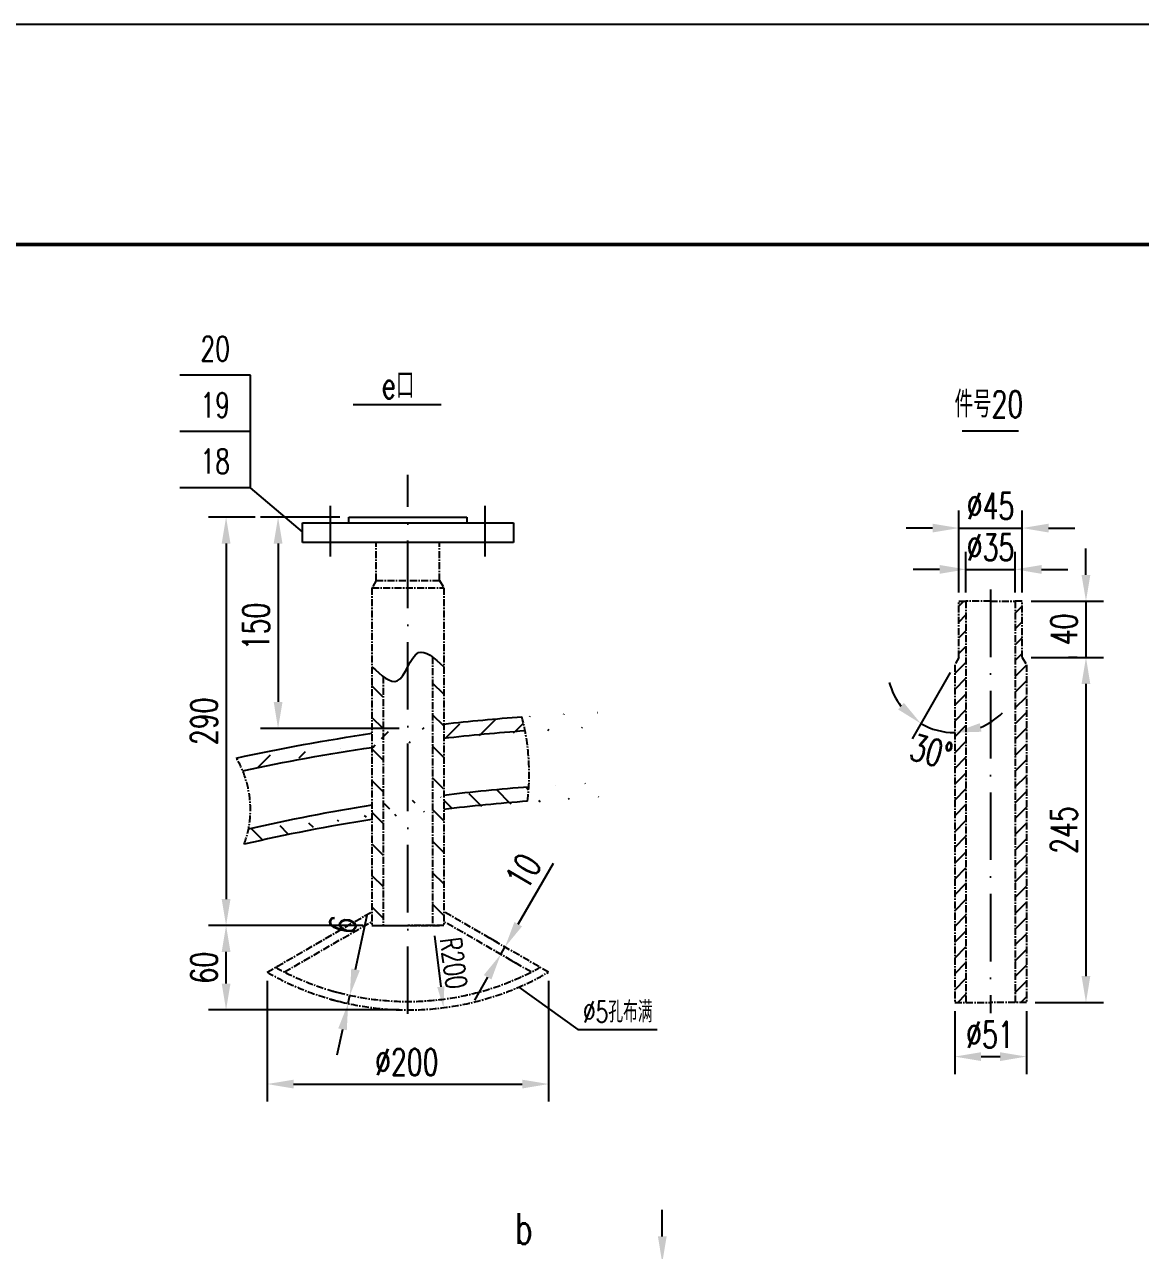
# Model space of a CAD drawing. Extents: x 16951 to 22201, y 5776 to 13201.
# Drawn here: x 18537 to 20123, y 11459 to 13201 of the extents above; entities that cross this region are included whole.
import ezdxf
from ezdxf.enums import TextEntityAlignment as Align

# ---------------------------------------------------------------- set-up
doc = ezdxf.new("R2010")
doc.units = 0
doc.header["$LTSCALE"] = 8
for name, pattern in [('ACAD_ISO10W100', [18, 12, -3, 0, -3]), ('CENTER', [2, 1.25, -0.25, 0.25, -0.25]), ('PHANTOM', [2.5, 1.25, -0.25, 0.25, -0.25, 0.25, -0.25])]:
    doc.linetypes.add(name, pattern=pattern)
for name, color, linetype in [('2', 7, 'CENTER'), ('6', 7, 'PHANTOM'), ('K1', 4, 'Continuous'), ('sb', 1, 'Continuous'), ('tank', 1, 'Continuous'), ('tankx', 2, 'ACAD_ISO10W100'), ('tanky', 7, 'Continuous')]:
    doc.layers.add(name, color=color, linetype=linetype)
doc.styles.add('hzfs', font='simplex.shx', dxfattribs={"width": 0.7, "bigfont": 'hzfs.shx'})
doc.dimstyles.new('PVCAD$0', dxfattribs={"dimscale": 15, "dimtxt": 3, "dimasz": 3, "dimexe": 2, "dimexo": 1, "dimgap": 1, "dimtad": 1, "dimdec": 0, "dimzin": 0, "dimdsep": 46, "dimtxsty": 'hzfs', "dimcen": 2.5, "dimclrd": 4, "dimclre": 4, "dimadec": 0, "dimazin": 0, "dimtfac": 1, "dimtmove": 0, "dimatfit": 0, "dimfxl": 1, "dimarcsym": 0})
doc.dimstyles.new('PVCAD$2', dxfattribs={"dimscale": 15, "dimtxt": 3, "dimasz": 3, "dimexe": 2, "dimexo": 1, "dimgap": 1, "dimtad": 2, "dimtih": 1, "dimdec": 0, "dimzin": 0, "dimdsep": 46, "dimtxsty": 'hzfs', "dimcen": 2.5, "dimclrd": 4, "dimclre": 4, "dimadec": 0, "dimazin": 0, "dimtfac": 1, "dimtmove": 0, "dimatfit": 0, "dimfxl": 1, "dimarcsym": 0})
pattern_1 = [(135, (21693.732, 10496.43), (-22.45064, -22.45064), [])]

# ---------------------------------------------------------------- blocks, each defined once
blk = doc.blocks.new('*D199')
at = {"color": 4, "lineweight": -2}
for p, q in [((19442.9, 11479.5), (19442.9, 11517)), ((19409.1, 11442), (19467.9, 11442)), ((19442.9, 11442), (19442.9, 11342)), ((19327.8, 11342), (19467.9, 11342)), ((19442.9, 11304.5), (19442.9, 11179.5))]:
    blk.add_line(p, q, dxfattribs=at)
at = {"color": 4}
for points in [[(19436.7, 11479.5), (19449.2, 11479.5), (19442.9, 11442)], [(19436.7, 11304.5), (19449.2, 11304.5), (19442.9, 11342)]]:
    blk.add_solid(points, dxfattribs=at)
at = {"layer": 'Defpoints', "color": 0}
for p in [(19396.6, 11442), (19315.3, 11342), (19442.9, 11342)]:
    blk.add_point(p, dxfattribs=at)
at = {"color": 0, "insert": (19411.7, 11223.3), "char_height": 37.5, "attachment_point": 5, "rotation": 90, "style": 'hzfs'}
blk.add_mtext('100', dxfattribs=at)
blk = doc.blocks.new('*D205')
at = {"layer": 'Defpoints', "color": 0}
for p in [(19954.5, 12381.8), (19954.5, 12301.8), (20045.1, 12301.8)]:
    blk.add_point(p, dxfattribs=at)
at = {"layer": 'tanky', "color": 4, "lineweight": -2}
for p, q in [((20045.1, 12419.3), (20045.1, 12456.8)), ((19967, 12381.8), (20070.1, 12381.8)), ((20045.1, 12381.8), (20045.1, 12301.8)), ((19967, 12301.8), (20070.1, 12301.8)), ((20045.1, 12264.3), (20045.1, 12226.8))]:
    blk.add_line(p, q, dxfattribs=at)
at = {"layer": 'tanky', "color": 4}
for points in [[(20038.8, 12419.3), (20051.3, 12419.3), (20045.1, 12381.8)], [(20038.8, 12264.3), (20051.3, 12264.3), (20045.1, 12301.8)]]:
    blk.add_solid(points, dxfattribs=at)
at = {"layer": 'tanky', "color": 0, "insert": (20013.8, 12341.8), "char_height": 37.5, "attachment_point": 5, "rotation": 90, "style": 'hzfs'}
blk.add_mtext('40', dxfattribs=at)
blk = doc.blocks.new('*D206')
at = {"layer": 'Defpoints', "color": 0}
for p in [(20045.1, 12301.8), (19960.5, 11811.8), (20045.1, 11811.8)]:
    blk.add_point(p, dxfattribs=at)
at = {"layer": 'tanky', "color": 4, "lineweight": -2}
for p, q in [((20032.6, 12301.8), (20020.1, 12301.8)), ((20045.1, 12264.3), (20045.1, 11849.3)), ((19973, 11811.8), (20070.1, 11811.8))]:
    blk.add_line(p, q, dxfattribs=at)
at = {"layer": 'tanky', "color": 4}
for points in [[(20038.8, 12264.3), (20051.3, 12264.3), (20045.1, 12301.8)], [(20038.8, 11849.3), (20051.3, 11849.3), (20045.1, 11811.8)]]:
    blk.add_solid(points, dxfattribs=at)
at = {"layer": 'tanky', "color": 0, "insert": (20013.8, 12056.8), "char_height": 37.5, "attachment_point": 5, "rotation": 90, "style": 'hzfs'}
blk.add_mtext('245', dxfattribs=at)
blk = doc.blocks.new('*D207')
at = {"layer": 'Defpoints', "color": 0}
for p in [(19864.5, 12301.8), (19858.5, 12291.4), (19858.5, 12291.4), (19841.8, 12196.7), (19858.5, 11811.8)]:
    blk.add_point(p, dxfattribs=at)
at = {"layer": 'tanky', "color": 4, "lineweight": -2}
blk.add_line((19852.2, 12280.5), (19797.9, 12186.4), dxfattribs=at)
for start, end in [(195.0222, 217.5111), (292.4889, 314.9778), (240, 270)]:
    blk.add_arc((19858.5, 12291.4), 96.2, start, end, dxfattribs=at)
at = {"layer": 'tanky', "color": 4}
for points in [[(19786.3, 12237.5), (19778.1, 12228.1), (19810.4, 12208.1)], [(19896.5, 12196.4), (19894.1, 12208.6), (19858.5, 12195.2)]]:
    blk.add_solid(points, dxfattribs=at)
at = {"layer": 'tanky', "color": 0, "insert": (19825.3, 12168.3), "char_height": 37.5, "attachment_point": 5, "rotation": 344.9174, "style": 'hzfs'}
blk.add_mtext('30°', dxfattribs=at)
blk = doc.blocks.new('*D208')
at = {"layer": 'Defpoints', "color": 0}
for p in [(19944.5, 12427.1), (19874.5, 12381.8), (19944.5, 12381.8)]:
    blk.add_point(p, dxfattribs=at)
at = {"layer": 'tanky', "color": 4, "lineweight": -2}
for p, q in [((19874.5, 12394.3), (19874.5, 12452.1)), ((19944.5, 12394.3), (19944.5, 12452.1)), ((19837, 12427.1), (19799.5, 12427.1)), ((19874.5, 12427.1), (19944.5, 12427.1)), ((19982, 12427.1), (20019.5, 12427.1))]:
    blk.add_line(p, q, dxfattribs=at)
at = {"layer": 'tanky', "color": 4}
for points in [[(19837, 12433.3), (19837, 12420.8), (19874.5, 12427.1)], [(19982, 12433.3), (19982, 12420.8), (19944.5, 12427.1)]]:
    blk.add_solid(points, dxfattribs=at)
at = {"layer": 'tanky', "color": 0, "insert": (19909.5, 12458.3), "char_height": 37.5, "attachment_point": 5, "style": 'hzfs'}
blk.add_mtext('%%C35', dxfattribs=at)
blk = doc.blocks.new('*D209')
at = {"layer": 'Defpoints', "color": 0}
for p in [(19954.5, 12485.8), (19864.5, 12381.8), (19954.5, 12381.8)]:
    blk.add_point(p, dxfattribs=at)
at = {"layer": 'tanky', "color": 4, "lineweight": -2}
for p, q in [((19864.5, 12394.3), (19864.5, 12510.8)), ((19954.5, 12394.3), (19954.5, 12510.8)), ((19827, 12485.8), (19789.5, 12485.8)), ((19864.5, 12485.8), (19954.5, 12485.8)), ((19992, 12485.8), (20029.5, 12485.8))]:
    blk.add_line(p, q, dxfattribs=at)
at = {"layer": 'tanky', "color": 4}
for points in [[(19827, 12492), (19827, 12479.5), (19864.5, 12485.8)], [(19992, 12492), (19992, 12479.5), (19954.5, 12485.8)]]:
    blk.add_solid(points, dxfattribs=at)
at = {"layer": 'tanky', "color": 0, "insert": (19909.5, 12517), "char_height": 37.5, "attachment_point": 5, "style": 'hzfs'}
blk.add_mtext('%%C45', dxfattribs=at)
blk = doc.blocks.new('*D210')
at = {"layer": 'Defpoints', "color": 0}
for p in [(19858.5, 11811.8), (19960.5, 11811.8), (19960.5, 11734.9)]:
    blk.add_point(p, dxfattribs=at)
at = {"layer": 'tanky', "color": 4, "lineweight": -2}
for p, q in [((19858.5, 11799.3), (19858.5, 11709.9)), ((19960.5, 11799.3), (19960.5, 11709.9)), ((19896, 11734.9), (19923, 11734.9))]:
    blk.add_line(p, q, dxfattribs=at)
at = {"layer": 'tanky', "color": 4}
for points in [[(19896, 11741.1), (19896, 11728.6), (19858.5, 11734.9)], [(19923, 11741.1), (19923, 11728.6), (19960.5, 11734.9)]]:
    blk.add_solid(points, dxfattribs=at)
at = {"layer": 'tanky', "color": 0, "insert": (19908.6, 11766.1), "char_height": 37.5, "attachment_point": 5, "style": 'hzfs'}
blk.add_mtext('%%C51', dxfattribs=at)
blk = doc.blocks.new('*D211')
at = {"color": 4, "lineweight": -2}
for p, q in [((19238.2, 11923), (19288.2, 12009.6)), ((19208.6, 11896.8), (19197.8, 11903)), ((19213.4, 11880.1), (19219.4, 11890.5)), ((19224.3, 11873.9), (19235.1, 11867.6)), ((19194.7, 11847.7), (19175.9, 11815.2))]:
    blk.add_line(p, q, dxfattribs=at)
at = {"color": 4}
for points in [[(19232.8, 11926.1), (19243.6, 11919.9), (19219.4, 11890.5)], [(19189.3, 11850.8), (19200.1, 11844.5), (19213.4, 11880.1)]]:
    blk.add_solid(points, dxfattribs=at)
at = {"layer": 'Defpoints', "color": 0}
for p in [(19213.4, 11880.1), (19219.4, 11890.5), (19219.4, 11890.5)]:
    blk.add_point(p, dxfattribs=at)
at = {"color": 0, "insert": (19245.5, 11998.2), "char_height": 37.5, "attachment_point": 5, "rotation": 60, "style": 'hzfs'}
blk.add_mtext('10', dxfattribs=at)
blk = doc.blocks.new('*D212')
at = {"color": 4, "lineweight": -2}
for p, q in [((19007, 11858.7), (19023.7, 11935.6)), ((18986.8, 11824.7), (18974.6, 11827.3)), ((18984.3, 11812.9), (18972.1, 11815.6)), ((18996.5, 11810.3), (18999, 11822)), ((18988.5, 11773.6), (18980.6, 11737))]:
    blk.add_line(p, q, dxfattribs=at)
at = {"color": 4}
for points in [[(19000.9, 11860), (19013.1, 11857.3), (18999, 11822)], [(18982.4, 11775), (18994.6, 11772.3), (18996.5, 11810.3)]]:
    blk.add_solid(points, dxfattribs=at)
at = {"layer": 'Defpoints', "color": 0}
for p in [(18996.5, 11810.3), (18999, 11822), (18999, 11822)]:
    blk.add_point(p, dxfattribs=at)
at = {"color": 0, "insert": (18988.8, 11922.1), "char_height": 37.5, "attachment_point": 5, "rotation": 77.7438, "style": 'hzfs'}
blk.add_mtext('6', dxfattribs=at)
blk = doc.blocks.new('*D213')
at = {"color": 4, "lineweight": -2}
for p, q in [((18881.4, 11842.3), (18881.4, 11670.9)), ((19281.4, 11842.3), (19281.4, 11670.9)), ((18918.9, 11695.9), (19243.9, 11695.9))]:
    blk.add_line(p, q, dxfattribs=at)
at = {"color": 4}
for points in [[(18918.9, 11702.1), (18918.9, 11689.6), (18881.4, 11695.9)], [(19243.9, 11702.1), (19243.9, 11689.6), (19281.4, 11695.9)]]:
    blk.add_solid(points, dxfattribs=at)
at = {"layer": 'Defpoints', "color": 0}
for p in [(18881.4, 11854.8), (19281.4, 11854.8), (19281.4, 11695.9)]:
    blk.add_point(p, dxfattribs=at)
at = {"color": 0, "insert": (19079.9, 11727.1), "char_height": 37.5, "attachment_point": 5, "style": 'hzfs'}
blk.add_mtext('%%C200', dxfattribs=at)
blk = doc.blocks.new('*D214')
at = {"color": 4, "lineweight": -2}
for p, q in [((18984.9, 12501.2), (18871.9, 12501.2)), ((18896.9, 12463.7), (18896.9, 12238.7)), ((19068.9, 12201.2), (18871.9, 12201.2))]:
    blk.add_line(p, q, dxfattribs=at)
at = {"color": 4}
for points in [[(18890.7, 12463.7), (18903.2, 12463.7), (18896.9, 12501.2)], [(18890.7, 12238.7), (18903.2, 12238.7), (18896.9, 12201.2)]]:
    blk.add_solid(points, dxfattribs=at)
at = {"layer": 'Defpoints', "color": 0}
for p in [(18997.4, 12501.2), (18896.9, 12201.2), (19081.4, 12201.2)]:
    blk.add_point(p, dxfattribs=at)
at = {"color": 0, "insert": (18865.7, 12346), "char_height": 37.5, "attachment_point": 5, "rotation": 90, "style": 'hzfs'}
blk.add_mtext('150', dxfattribs=at)
blk = doc.blocks.new('*D215')
at = {"color": 4, "lineweight": -2}
for p, q in [((18864.4, 12501.2), (18798, 12501.2)), ((18823, 12463.7), (18823, 11958.7)), ((19017.9, 11921.2), (18798, 11921.2))]:
    blk.add_line(p, q, dxfattribs=at)
at = {"color": 4}
for points in [[(18816.8, 12463.7), (18829.3, 12463.7), (18823, 12501.2)], [(18816.8, 11958.7), (18829.3, 11958.7), (18823, 11921.2)]]:
    blk.add_solid(points, dxfattribs=at)
at = {"layer": 'Defpoints', "color": 0}
for p in [(18876.9, 12501.2), (18823, 11921.2), (19030.4, 11921.2)]:
    blk.add_point(p, dxfattribs=at)
at = {"color": 0, "insert": (18791.8, 12211.2), "char_height": 37.5, "attachment_point": 5, "rotation": 90, "style": 'hzfs'}
blk.add_mtext('290', dxfattribs=at)
blk = doc.blocks.new('*D216')
at = {"color": 4, "lineweight": -2}
for p, q in [((18810.5, 11921.2), (18798, 11921.2)), ((18823, 11838.7), (18823, 11883.7)), ((19068.9, 11801.2), (18798, 11801.2))]:
    blk.add_line(p, q, dxfattribs=at)
at = {"color": 4}
for points in [[(18816.8, 11883.7), (18829.3, 11883.7), (18823, 11921.2)], [(18816.8, 11838.7), (18829.3, 11838.7), (18823, 11801.2)]]:
    blk.add_solid(points, dxfattribs=at)
at = {"layer": 'Defpoints', "color": 0}
for p in [(18823, 11921.2), (18823, 11921.2), (19081.4, 11801.2)]:
    blk.add_point(p, dxfattribs=at)
at = {"color": 0, "insert": (18791.8, 11861.2), "char_height": 37.5, "attachment_point": 5, "rotation": 90, "style": 'hzfs'}
blk.add_mtext('60', dxfattribs=at)

msp = doc.modelspace()

# ---------------------------------------------------------------- hatches: boundary and pattern name
h = msp.add_hatch()
h.set_pattern_fill('ANSI31', color=256, scale=10, angle=90, style=0)
h.set_pattern_definition(pattern_1)
edge = h.paths.add_edge_path()
edge.add_spline(control_points=[(19132.4, 12288.8), (19127, 12293.8), (19121.6, 12298.8), (19116.4, 12302.6)], knot_values=[115.434524, 115.434524, 115.434524, 115.434524, 132.365041, 132.365041, 132.365041, 132.365041], degree=3, periodic=0)
edge.add_line((19116.4, 12302.6), (19116.4, 11921.2))
edge.add_line((19116.4, 11921.2), (19132.4, 11921.2))
edge.add_line((19132.4, 11921.2), (19132.4, 12288.8))
h = msp.add_hatch()
h.set_pattern_fill('ANSI31', color=256, scale=10, angle=90, style=0)
h.set_pattern_definition(pattern_1)
edge = h.paths.add_edge_path()
edge.add_spline(control_points=[(19046.4, 12274.9), (19041.2, 12278.8), (19035.8, 12283.8), (19030.4, 12288.8)], knot_values=[0, 0, 0, 0, 16.930517, 16.930517, 16.930517, 16.930517], degree=3, periodic=0)
edge.add_line((19030.4, 12288.8), (19030.4, 11921.2))
edge.add_line((19030.4, 11921.2), (19046.4, 11921.2))
edge.add_line((19046.4, 11921.2), (19046.4, 12274.9))
h = msp.add_hatch()
h.set_pattern_fill('ANSI31', color=256, scale=10, style=0)
h.set_pattern_definition([(45, (21693.732, 10525.85), (-22.45064, 22.45064), [])])
edge = h.paths.add_edge_path()
edge.add_ellipse((19481.4, 11406.6), major_axis=(1600, 0), ratio=0.5, start_angle=106.3721, end_angle=113.375, ccw=False)
edge.add_line((19030.4, 12174.1), (19030.4, 12194.1))
edge.add_ellipse((19481.4, 11406.6), major_axis=(1620, 0), ratio=0.506173, start_angle=106.1644, end_angle=113.4198)
edge.add_arc((18715.1, 12086.1), 142.5, 22.6018, 30.7573, ccw=False)
edge = h.paths.add_edge_path()
edge.add_ellipse((19481.4, 11406.6), major_axis=(1620, 0), ratio=0.506173, start_angle=98.4431, end_angle=102.4409)
edge.add_line((19132.4, 12207.3), (19132.4, 12187.3))
edge.add_ellipse((19481.4, 11406.6), major_axis=(1600, 0), ratio=0.5, start_angle=98.3907, end_angle=102.5989, ccw=False)
edge.add_arc((18923.2, 12136), 330.6, 10.8118, 14.3057)
h = msp.add_hatch()
h.set_pattern_fill('ANSI31', color=256, scale=10, angle=90, style=0)
h.set_pattern_definition([(135, (21693.732, 10525.85), (-22.45064, -22.45064), [])])
edge = h.paths.add_edge_path()
edge.add_ellipse((19481.4, 11356.6), major_axis=(-1500, 0), ratio=0.5, start_angle=287.4976, end_angle=294.9509, ccw=False)
edge.add_line((19030.4, 12071.8), (19030.4, 12091.9))
edge.add_ellipse((19481.4, 11356.6), major_axis=(-1520, 0), ratio=0.506579, start_angle=287.2601, end_angle=294.3474)
edge.add_arc((18715.1, 12086.1), 142.5, 339.6302, 348.6356, ccw=False)
edge = h.paths.add_edge_path()
edge.add_ellipse((19481.4, 11356.6), major_axis=(-1500, 0), ratio=0.5, start_angle=278.8135, end_angle=283.4541, ccw=False)
edge.add_arc((18923.2, 12136), 330.6, 353.3526, 356.8554)
edge.add_ellipse((19481.4, 11356.6), major_axis=(-1520, 0), ratio=0.506579, start_angle=278.6309, end_angle=283.2738)
edge.add_line((19132.4, 12106), (19132.4, 12086))
at = {"layer": '6'}
h = msp.add_hatch(dxfattribs=at)
h.set_pattern_fill('ANSI31', color=256, scale=5, style=0)
h.set_pattern_definition([(45, (25464.653, 8770.133), (-11.22532, 11.22532), [])])
h.paths.add_polyline_path([(19858.5, 11811.8), (19874.5, 11811.8), (19874.5, 12381.8), (19864.5, 12381.8), (19864.5, 12301.8), (19858.5, 12291.4)])
h.paths.add_polyline_path([(19960.5, 12291.4), (19954.5, 12301.8), (19954.5, 12381.8), (19944.5, 12381.8), (19944.5, 11811.8), (19960.5, 11811.8)])

# ---------------------------------------------------------------- linework, layer by layer
for p, q in [((22200.5, 13201.2), (16950.5, 13201.2)), ((19003.6, 12661.1), (19128.7, 12661.1)), ((19869.2, 12624.1), (19949.4, 12624.1)), ((19239, 11833.5), (19322.8, 11773.4)), ((19322.8, 11773.4), (19435.9, 11773.4))]:
    msp.add_line(p, q)
at = {"color": 4}
msp.add_line((19119, 11906.5), (19128.2, 11834.1), dxfattribs=at)
msp.add_solid([(19133.2, 11834.8), (19123.2, 11833.5), (19132, 11804.4)], dxfattribs=at)
at = {"layer": '2'}
for p, q in [((19036.4, 12411.2), (19036.4, 12465.2)), ((19126.4, 12411.2), (19126.4, 12465.2)), ((19036.4, 12411.2), (19030.4, 12400.8)), ((19036.4, 12411.2), (19126.4, 12411.2)), ((19126.4, 12411.2), (19132.4, 12400.8)), ((19030.4, 12400.8), (19030.4, 11921.2)), ((19030.4, 12400.8), (19132.4, 12400.8)), ((19132.4, 12400.8), (19132.4, 11921.2)), ((19864.5, 12301.8), (19864.5, 12381.8)), ((19864.5, 12381.8), (19874.5, 12381.8)), ((19909.5, 12381.8), (19874.5, 12381.8)), ((19874.5, 12381.8), (19874.5, 11811.8)), ((19909.5, 12381.8), (19944.5, 12381.8)), ((19944.5, 12381.8), (19944.5, 11811.8)), ((19954.5, 12381.8), (19944.5, 12381.8)), ((19954.5, 12301.8), (19954.5, 12381.8)), ((19116.4, 12302.6), (19116.4, 11921.2)), ((19864.5, 12301.8), (19858.5, 12291.4)), ((19954.5, 12301.8), (19960.5, 12291.4)), ((19858.5, 12291.4), (19858.5, 11811.8)), ((19960.5, 12291.4), (19960.5, 11811.8)), ((19046.4, 12274.9), (19046.4, 11921.2)), ((18881.4, 11854.8), (19030.4, 11940.8)), ((19281.4, 11854.8), (19132.4, 11940.8)), ((18906, 11855.1), (19030.4, 11926.9)), ((19030.4, 11921.2), (19081.4, 11921.2)), ((19036.4, 11921.2), (19126.4, 11921.2)), ((19132.4, 11921.2), (19081.4, 11921.2)), ((19256.8, 11855.1), (19132.4, 11926.9)), ((19858.5, 11811.8), (19909.5, 11811.8)), ((19960.5, 11811.8), (19909.5, 11811.8))]:
    msp.add_line(p, q, dxfattribs=at)
for centre, radius, start, end in [((18923.2, 12136), 330.6, 353.3526, 14.3057), ((18715.1, 12086.1), 142.5, 339.6302, 30.7573), ((19081.4, 12201.2), 388, 241.0285, 298.9715), ((19081.4, 12201.2), 400, 240, 300)]:
    msp.add_arc(centre, radius, start, end, dxfattribs=at)
at = {"layer": 'K1', "const_width": 5}
msp.add_lwpolyline([(22075.5, 5901.2), (22075.5, 12888.7), (17075.5, 12888.7), (17075.5, 5901.2)], close=True, dxfattribs=at)
at = {"layer": 'sb', "extrusion": (0, 0, -1)}
for major_axis, ratio, start_param, end_param in [((1620, 0), 0.506173, 4.495255, 4.56503), ((1620, 0), 0.506173, 4.303637, 4.430266), ((1600, 0), 0.5, 4.492496, 4.565944), ((1600, 0), 0.5, 4.304419, 4.426641)]:
    msp.add_ellipse((19481.4, 11406.6), major_axis=major_axis, ratio=ratio, start_param=start_param, end_param=end_param, dxfattribs=at)
at = {"layer": 'tank'}
for p, q in [((18931.4, 12465.2), (18931.4, 12493.2)), ((18931.4, 12493.2), (19231.4, 12493.2)), ((18997.4, 12493.2), (18997.4, 12501.2)), ((18997.4, 12501.2), (19165.4, 12501.2)), ((19165.4, 12501.2), (19165.4, 12493.2)), ((19231.4, 12493.2), (19231.4, 12465.2)), ((19231.4, 12465.2), (18931.4, 12465.2))]:
    msp.add_line(p, q, dxfattribs=at)
for major_axis, ratio, start_param, end_param in [((-1520, 0), 0.506579, 4.863027, 4.944061), ((-1520, 0), 0.506579, 5.013635, 5.137331), ((-1500, 0), 0.5, 4.866214, 4.947208), ((-1500, 0), 0.5, 5.017781, 5.147865)]:
    msp.add_ellipse((19481.4, 11356.6), major_axis=major_axis, ratio=ratio, start_param=start_param, end_param=end_param, dxfattribs=at)
at = {"layer": 'tankx'}
for p, q in [((19081.4, 11795.5), (19081.4, 12561.2)), ((18971.4, 12445.2), (18971.4, 12517.2)), ((19191.4, 12445.2), (19191.4, 12517.2)), ((19909.5, 12398.5), (19909.5, 11796.6)), ((19909.5, 12398.5), (19909.5, 11796.6))]:
    msp.add_line(p, q, dxfattribs=at)
at = {"layer": 'tanky'}
for p, q in [((18857.5, 12703.1), (18757.5, 12703.1)), ((18857.5, 12543.1), (18857.5, 12703.1)), ((18857.5, 12623.1), (18757.5, 12623.1)), ((18857.5, 12543.1), (18757.5, 12543.1)), ((18931.4, 12480.2), (18857.5, 12543.1))]:
    msp.add_line(p, q, dxfattribs=at)
msp.add_spline([(19030.4, 12288.8), (19066.4, 12268.8), (19096.4, 12308.8), (19132.4, 12288.8)], degree=3, dxfattribs=at)

# ---------------------------------------------------------------- texts
at = {"attachment_point": 5, "style": 'hzfs'}
for s, insert, char_height in [('e口', (19067.3, 12688.7), 37.5), ('件号20', (19907.1, 12661.7), 37.5), ('%%c5孔布满', (19379.7, 11798.4), 30)]:
    msp.add_mtext(s, dxfattribs=dict(at, insert=insert, char_height=char_height))
at = {"insert": (19146.5, 11867.9), "char_height": 30, "attachment_point": 5, "rotation": 277.265, "style": 'hzfs'}
msp.add_mtext('R200', dxfattribs=at)
at = {"layer": 'tanky', "style": 'hzfs', "width": 0.7}
for s, p in [('20', (18807.5, 12723.1)), ('19', (18807.5, 12643.1)), ('18', (18807.5, 12563.1))]:
    msp.add_text(s, height=35, dxfattribs=at).set_placement(p, align=Align.CENTER)
msp.add_text('b', height=43.8, dxfattribs=at).set_placement((19246.3, 11490.7), align=Align.MIDDLE)

# ---------------------------------------------------------------- dimensions: what is measured, and where the dimension line sits
for p1, p2, text, picture, middle in [((18876.9, 12501.2), (19030.4, 11921.2), '290', '*D215', (18791.8, 12211.2)), ((19081.4, 11801.2), (18823, 11921.2), '60', '*D216', (18791.8, 11861.2))]:
    dim = msp.add_linear_dim(base=(18823, 11921.2), p1=p1, p2=p2, angle=90, text=text, dimstyle='PVCAD$0', override={"dimscale": 12.5})
    dim.commit()
    dim.dimension.update_dxf_attribs({"geometry": picture, "text_midpoint": middle})
dim = msp.add_linear_dim(base=(18896.9, 12201.2), p1=(18997.4, 12501.2), p2=(19081.4, 12201.2), angle=90, text='150', dimstyle='PVCAD$0', override={"dimscale": 12.5})
dim.commit()
dim.dimension.update_dxf_attribs({"geometry": '*D214', "text_midpoint": (18896.9, 12346), "dimtype": 160})
for p1, p2, text, picture, middle in [((19213.4, 11880.1), (19219.4, 11890.5), '10', '*D211', (19245.5, 11998.2)), ((18996.5, 11810.3), (18999, 11822), '6', '*D212', (18988.8, 11922.1))]:
    dim = msp.add_aligned_dim(p1=p1, p2=p2, distance=0, text=text, dimstyle='PVCAD$0', override={"dimscale": 12.5})
    dim.commit()
    dim.dimension.update_dxf_attribs({"geometry": picture, "text_midpoint": middle})
dim = msp.add_linear_dim(base=(19281.4, 11695.9), p1=(18881.4, 11854.8), p2=(19281.4, 11854.8), text='%%C200', dimstyle='PVCAD$0', override={"dimscale": 12.5})
dim.commit()
dim.dimension.update_dxf_attribs({"geometry": '*D213', "text_midpoint": (19079.9, 11695.9), "dimtype": 160})
dim = msp.add_linear_dim(base=(19442.9, 11342), p1=(19396.6, 11442), p2=(19315.3, 11342), angle=90, dimstyle='PVCAD$0', override={"dimscale": 12.5})
dim.commit()
dim.dimension.update_dxf_attribs({"geometry": '*D199', "text_midpoint": (19411.7, 11223.3)})
at = {"layer": 'tanky'}
for base, p1, p2, text, picture, middle in [((19954.5, 12485.8), (19864.5, 12381.8), (19954.5, 12381.8), '%%C45', '*D209', (19909.5, 12485.8)), ((19944.5, 12427.1), (19874.5, 12381.8), (19944.5, 12381.8), '%%C35', '*D208', (19909.5, 12427.1)), ((19960.5, 11734.9), (19858.5, 11811.8), (19960.5, 11811.8), '%%C51', '*D210', (19908.6, 11734.9))]:
    dim = msp.add_linear_dim(base=base, p1=p1, p2=p2, text=text, dimstyle='PVCAD$0', override={"dimscale": 12.5}, dxfattribs=at)
    dim.commit()
    dim.dimension.update_dxf_attribs({"geometry": picture, "text_midpoint": middle, "dimtype": 160})
dim = msp.add_linear_dim(base=(20045.1, 12301.8), p1=(19954.5, 12381.8), p2=(19954.5, 12301.8), angle=90, text='40', dimstyle='PVCAD$0', override={"dimscale": 12.5}, dxfattribs=at)
dim.commit()
dim.dimension.update_dxf_attribs({"geometry": '*D205', "text_midpoint": (20045.1, 12341.8), "dimtype": 160})
dim = msp.add_angular_dim_2l(base=(19841.8, 12196.7), line1=((19858.5, 12291.4), (19858.5, 11811.8)), line2=((19864.5, 12301.8), (19858.5, 12291.4)), dimstyle='PVCAD$2', override={"dimscale": 12.5}, dxfattribs=at)
dim.commit()
dim.dimension.update_dxf_attribs({"geometry": '*D207', "text_midpoint": (19833.5, 12198.5), "dimtype": 162})
dim = msp.add_linear_dim(base=(20045.1, 11811.8), p1=(20045.1, 12301.8), p2=(19960.5, 11811.8), angle=90, text='245', dimstyle='PVCAD$0', override={"dimscale": 12.5}, dxfattribs=at)
dim.commit()
dim.dimension.update_dxf_attribs({"geometry": '*D206', "text_midpoint": (20013.8, 12056.8)})

doc.saveas('drawing.dxf')
